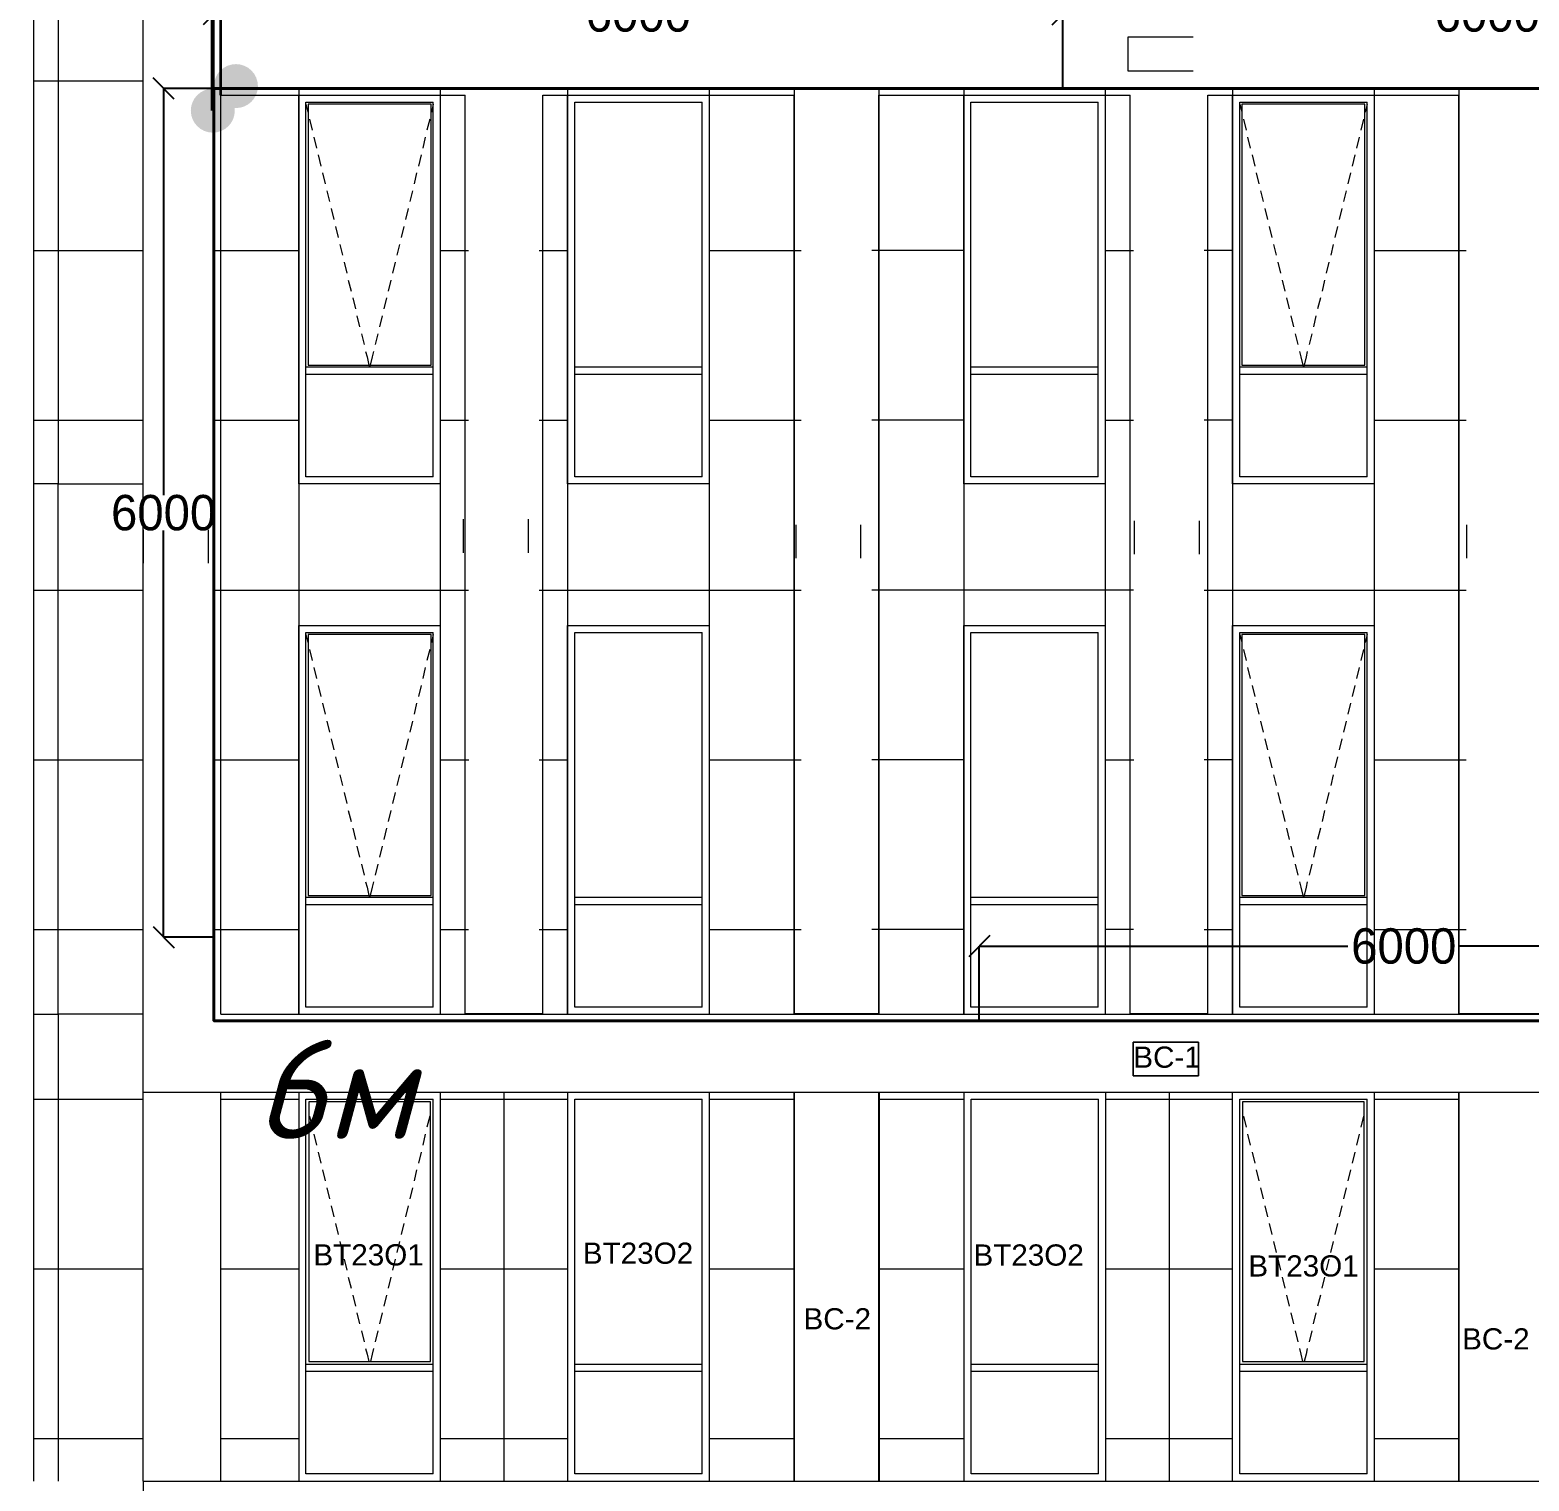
# Model space of a CAD drawing. Header units: millimetres. Extents: x 1499747 to 4230374, y -28481 to 441852.
# Drawn here: x 4107192 to 4117787, y 253625 to 263885 of the extents above; entities that cross this region are included whole.
import ezdxf
from ezdxf.xclip import XClip

# ---------------------------------------------------------------- set-up
doc = ezdxf.new("R2010")
doc.units = ezdxf.units.MM
doc.header["$MEASUREMENT"] = 0
doc.header["$XCLIPFRAME"] = 0
doc.set_wipeout_variables(frame=1)
doc.linetypes.add('Wipeout_Contour', pattern=[1000, 0, -1000])
doc.layers.add('0_ANNOT_Dimensions', color=7, linetype='Continuous')
doc.layers.add('1 Фасад_42_Витражные окна_Ном._пера__20', color=7, linetype='Continuous')
for name, color, linetype, lineweight in [('1 Фасад_42_Витражные окна_Ном._пера__1_Ном._пера__7', 7, 'Continuous', 18), ('1 Фасад_42_Витражные окна_Ном._пера__20_Ном._пера__1', 1, 'Continuous', 18), ('1 Фасад_42_Витражные окна_Ном._пера__92_Ном._пера__233', 233, 'Continuous', 18), ('1 Фасад_42_Выступы_Ном._пера__1_Ном._пера__7', 7, 'Continuous', 18), ('1 Фасад_42_Отделка керамика_Ном._пера__1_Ном._пера__7', 7, 'Continuous', 18), ('1 Фасад_42_Сетка кладки_Ном._пера__62_Ном._пера__253', 252, 'Continuous', 18), ('FTP Cable', 130, 'Continuous', 30), ('Кабель 2x4mm', 200, 'Continuous', 30), ('Кабель 2х6 mm', 150, 'Continuous', 30)]:
    doc.layers.add(name, color=color, linetype=linetype, lineweight=lineweight)
doc.styles.add('СГЕНЕРИР_СТИЛЬ_2', font='arial.ttf')
doc.styles.add('Текст', font='isocpeui.ttf')
doc.dimstyles.get("Standard").update_dxf_attribs({"dimtxt": 0.18, "dimasz": 0.18, "dimexe": 0.18, "dimexo": 0.0625, "dimgap": 0.09, "dimtad": 0, "dimtih": 1, "dimtoh": 1, "dimdec": 4, "dimzin": 0, "dimdsep": 46, "dimtxsty": 'Standard', "dimcen": 0.09, "dimadec": 0, "dimazin": 0, "dimtfac": 1, "dimtdec": 4, "dimtofl": 0, "dimtmove": 0, "dimatfit": 3, "dimfxl": 1, "dimtolj": 1, "dimtzin": 0, "dimarcsym": 0})

# ---------------------------------------------------------------- blocks, each defined once
blk = doc.blocks.new('Чертеж_5_42', base_point=(1557140, 9891))
at = {"layer": '1 Фасад_42_Витражные окна_Ном._пера__1_Ном._пера__7', "color": 252, "linetype": 'Continuous', "true_color": 0x939598}
for p, q in [((1539240, 52641), (1539240, 52991)), ((1541140, 52641), (1541140, 52991)), ((1543940, 52641), (1543940, 52991)), ((1545840, 52641), (1545840, 52991)), ((1539290, 52941), (1539740, 52941)), ((1539290, 52641), (1539290, 52941)), ((1540175, 52926), (1539305, 52926)), ((1539305, 52926), (1539305, 51081)), ((1539740, 52941), (1540190, 52941)), ((1540175, 51081), (1540175, 52926)), ((1540190, 52641), (1540190, 52941)), ((1541190, 52941), (1541640, 52941)), ((1541190, 52641), (1541190, 52941)), ((1541640, 52941), (1542090, 52941)), ((1542090, 52641), (1542090, 52941)), ((1543990, 52941), (1544440, 52941)), ((1543990, 52641), (1543990, 52941)), ((1544440, 52941), (1544890, 52941)), ((1544890, 52641), (1544890, 52941)), ((1545890, 52941), (1546340, 52941)), ((1545890, 52641), (1545890, 52941)), ((1546775, 52926), (1545905, 52926)), ((1545905, 52926), (1545905, 51081)), ((1546340, 52941), (1546790, 52941)), ((1546775, 51081), (1546775, 52926)), ((1546790, 52641), (1546790, 52941)), ((1539240, 51241), (1539240, 52641)), ((1539290, 51241), (1539290, 52641)), ((1540190, 51241), (1540190, 52641)), ((1541140, 51241), (1541140, 52641)), ((1541190, 51241), (1541190, 52641)), ((1542090, 51241), (1542090, 52641)), ((1543940, 51241), (1543940, 52641)), ((1543990, 51241), (1543990, 52641)), ((1544890, 51241), (1544890, 52641)), ((1545840, 51241), (1545840, 52641)), ((1545890, 51241), (1545890, 52641)), ((1546790, 51241), (1546790, 52641)), ((1539240, 51041), (1539240, 51241)), ((1539290, 51066), (1539290, 51241)), ((1540190, 51066), (1540190, 51241)), ((1541140, 51041), (1541140, 51241)), ((1541190, 51066), (1541190, 51241)), ((1542090, 51066), (1542090, 51241)), ((1543940, 51041), (1543940, 51241)), ((1543990, 51066), (1543990, 51241)), ((1544890, 51066), (1544890, 51241)), ((1545840, 51041), (1545840, 51241)), ((1545890, 51066), (1545890, 51241)), ((1546790, 51066), (1546790, 51241)), ((1539305, 51081), (1540175, 51081)), ((1545905, 51081), (1546775, 51081)), ((1539240, 50278), (1539240, 51041)), ((1539740, 51066), (1539290, 51066)), ((1539290, 51041), (1539290, 51066)), ((1539290, 51016), (1539290, 51041)), ((1539740, 51016), (1539290, 51016)), ((1539290, 50291), (1539290, 51016)), ((1540190, 51066), (1539740, 51066)), ((1540190, 51016), (1539740, 51016)), ((1540190, 51041), (1540190, 51066)), ((1540190, 51016), (1540190, 51041)), ((1540190, 50291), (1540190, 51016)), ((1541140, 50241), (1541140, 51041)), ((1541640, 51066), (1541190, 51066)), ((1541190, 51041), (1541190, 51066)), ((1541190, 51016), (1541190, 51041)), ((1541640, 51016), (1541190, 51016)), ((1541190, 50291), (1541190, 51016)), ((1542090, 51066), (1541640, 51066)), ((1542090, 51016), (1541640, 51016)), ((1542090, 51041), (1542090, 51066)), ((1542090, 51016), (1542090, 51041)), ((1542090, 50291), (1542090, 51016)), ((1543940, 50241), (1543940, 51041)), ((1544440, 51066), (1543990, 51066)), ((1543990, 51041), (1543990, 51066)), ((1543990, 51016), (1543990, 51041)), ((1544440, 51016), (1543990, 51016)), ((1543990, 50291), (1543990, 51016)), ((1544890, 51066), (1544440, 51066)), ((1544890, 51016), (1544440, 51016)), ((1544890, 51041), (1544890, 51066)), ((1544890, 51016), (1544890, 51041)), ((1544890, 50291), (1544890, 51016)), ((1545840, 50241), (1545840, 51041)), ((1546340, 51066), (1545890, 51066)), ((1545890, 51041), (1545890, 51066)), ((1545890, 51016), (1545890, 51041)), ((1546340, 51016), (1545890, 51016)), ((1545890, 50291), (1545890, 51016)), ((1546790, 51066), (1546340, 51066)), ((1546790, 51016), (1546340, 51016)), ((1546790, 51041), (1546790, 51066)), ((1546790, 51016), (1546790, 51041)), ((1546790, 50291), (1546790, 51016)), ((1539740, 50291), (1539290, 50291)), ((1540190, 50291), (1539740, 50291)), ((1541640, 50291), (1541190, 50291)), ((1542090, 50291), (1541640, 50291)), ((1544440, 50291), (1543990, 50291)), ((1544890, 50291), (1544440, 50291)), ((1546340, 50291), (1545890, 50291)), ((1546790, 50291), (1546340, 50291)), ((1539240, 48891), (1539240, 49241)), ((1539290, 49191), (1539740, 49191)), ((1539290, 48891), (1539290, 49191)), ((1540175, 49176), (1539305, 49176)), ((1539305, 49176), (1539305, 47331)), ((1539740, 49191), (1540190, 49191)), ((1540175, 47331), (1540175, 49176)), ((1540190, 48891), (1540190, 49191)), ((1541140, 48891), (1541140, 49241)), ((1541190, 49191), (1541640, 49191)), ((1541190, 48891), (1541190, 49191)), ((1541640, 49191), (1542090, 49191)), ((1542090, 48891), (1542090, 49191)), ((1543940, 48891), (1543940, 49241)), ((1543990, 49191), (1544440, 49191)), ((1543990, 48891), (1543990, 49191)), ((1544440, 49191), (1544890, 49191)), ((1544890, 48891), (1544890, 49191)), ((1545840, 48891), (1545840, 49241)), ((1545890, 49191), (1546340, 49191)), ((1545890, 48891), (1545890, 49191)), ((1546775, 49176), (1545905, 49176)), ((1545905, 49176), (1545905, 47331)), ((1546340, 49191), (1546790, 49191)), ((1546775, 47331), (1546775, 49176)), ((1546790, 48891), (1546790, 49191)), ((1539240, 47491), (1539240, 48891)), ((1539290, 47491), (1539290, 48891)), ((1540190, 47491), (1540190, 48891)), ((1541140, 47491), (1541140, 48891)), ((1541190, 47491), (1541190, 48891)), ((1542090, 47491), (1542090, 48891)), ((1543940, 47491), (1543940, 48891)), ((1543990, 47491), (1543990, 48891)), ((1544890, 47491), (1544890, 48891)), ((1545840, 47491), (1545840, 48891)), ((1545890, 47491), (1545890, 48891)), ((1546790, 47491), (1546790, 48891)), ((1539240, 47291), (1539240, 47491)), ((1539290, 47316), (1539290, 47491)), ((1540190, 47316), (1540190, 47491)), ((1541140, 47291), (1541140, 47491)), ((1541190, 47316), (1541190, 47491)), ((1542090, 47316), (1542090, 47491)), ((1543940, 47291), (1543940, 47491)), ((1543990, 47316), (1543990, 47491)), ((1544890, 47316), (1544890, 47491)), ((1545840, 47291), (1545840, 47491)), ((1545890, 47316), (1545890, 47491)), ((1546790, 47316), (1546790, 47491)), ((1539240, 46491), (1539240, 47291)), ((1539740, 47316), (1539290, 47316)), ((1539290, 47291), (1539290, 47316)), ((1539290, 47266), (1539290, 47291)), ((1539740, 47266), (1539290, 47266)), ((1539290, 46541), (1539290, 47266)), ((1539305, 47331), (1540175, 47331)), ((1540190, 47316), (1539740, 47316)), ((1540190, 47266), (1539740, 47266)), ((1540190, 47291), (1540190, 47316)), ((1540190, 47266), (1540190, 47291)), ((1540190, 46541), (1540190, 47266)), ((1541140, 46491), (1541140, 47291)), ((1541640, 47316), (1541190, 47316)), ((1541190, 47291), (1541190, 47316)), ((1541190, 47266), (1541190, 47291)), ((1541640, 47266), (1541190, 47266)), ((1541190, 46541), (1541190, 47266)), ((1542090, 47316), (1541640, 47316)), ((1542090, 47266), (1541640, 47266)), ((1542090, 47291), (1542090, 47316)), ((1542090, 47266), (1542090, 47291)), ((1542090, 46541), (1542090, 47266)), ((1543940, 46491), (1543940, 47291)), ((1544440, 47316), (1543990, 47316)), ((1543990, 47291), (1543990, 47316)), ((1543990, 47266), (1543990, 47291)), ((1544440, 47266), (1543990, 47266)), ((1543990, 46541), (1543990, 47266)), ((1544890, 47316), (1544440, 47316)), ((1544890, 47266), (1544440, 47266)), ((1544890, 47291), (1544890, 47316)), ((1544890, 47266), (1544890, 47291)), ((1544890, 46541), (1544890, 47266)), ((1545840, 46491), (1545840, 47291)), ((1546340, 47316), (1545890, 47316)), ((1545890, 47291), (1545890, 47316)), ((1545890, 47266), (1545890, 47291)), ((1546340, 47266), (1545890, 47266)), ((1545890, 46541), (1545890, 47266)), ((1545905, 47331), (1546775, 47331)), ((1546790, 47316), (1546340, 47316)), ((1546790, 47266), (1546340, 47266)), ((1546790, 47291), (1546790, 47316)), ((1546790, 47266), (1546790, 47291)), ((1546790, 46541), (1546790, 47266)), ((1539740, 46541), (1539290, 46541)), ((1540190, 46541), (1539740, 46541)), ((1541640, 46541), (1541190, 46541)), ((1542090, 46541), (1541640, 46541)), ((1544440, 46541), (1543990, 46541)), ((1544890, 46541), (1544440, 46541)), ((1546340, 46541), (1545890, 46541)), ((1546790, 46541), (1546340, 46541)), ((1539290, 45591), (1539290, 45891)), ((1539290, 45891), (1539740, 45891)), ((1539740, 45891), (1540190, 45891)), ((1540190, 45591), (1540190, 45891)), ((1541190, 45891), (1541640, 45891)), ((1541190, 45591), (1541190, 45891)), ((1541640, 45891), (1542090, 45891)), ((1542090, 45591), (1542090, 45891)), ((1543991, 45891), (1544441, 45891)), ((1543991, 45591), (1543991, 45891)), ((1544441, 45891), (1544891, 45891)), ((1544891, 45591), (1544891, 45891)), ((1545890, 45591), (1545890, 45891)), ((1545890, 45891), (1546340, 45891)), ((1546340, 45891), (1546790, 45891)), ((1546790, 45591), (1546790, 45891)), ((1539310, 45871), (1539310, 44036)), ((1540170, 45871), (1539310, 45871)), ((1540170, 44036), (1540170, 45871)), ((1545910, 45871), (1545910, 44036)), ((1546770, 45871), (1545910, 45871)), ((1546770, 44036), (1546770, 45871)), ((1539290, 44191), (1539290, 45591)), ((1540190, 44191), (1540190, 45591)), ((1541190, 44191), (1541190, 45591)), ((1542090, 44191), (1542090, 45591)), ((1543991, 44191), (1543991, 45591)), ((1544891, 44191), (1544891, 45591)), ((1545890, 44191), (1545890, 45591)), ((1546790, 44191), (1546790, 45591)), ((1539290, 44016), (1539290, 44191)), ((1540190, 44016), (1540190, 44191)), ((1541190, 44016), (1541190, 44191)), ((1542090, 44016), (1542090, 44191)), ((1543991, 44016), (1543991, 44191)), ((1544891, 44016), (1544891, 44191)), ((1545890, 44016), (1545890, 44191)), ((1546790, 44016), (1546790, 44191)), ((1539290, 43991), (1539290, 44016)), ((1539740, 44016), (1539290, 44016)), ((1539290, 43966), (1539290, 43991)), ((1539310, 44036), (1540170, 44036)), ((1540190, 44016), (1539740, 44016)), ((1540190, 43991), (1540190, 44016)), ((1540190, 43966), (1540190, 43991)), ((1541640, 44016), (1541190, 44016)), ((1541190, 43991), (1541190, 44016)), ((1541190, 43966), (1541190, 43991)), ((1542090, 44016), (1541640, 44016)), ((1542090, 43991), (1542090, 44016)), ((1542090, 43966), (1542090, 43991)), ((1544441, 44016), (1543991, 44016)), ((1543991, 43991), (1543991, 44016)), ((1543991, 43966), (1543991, 43991)), ((1544891, 44016), (1544441, 44016)), ((1544891, 43991), (1544891, 44016)), ((1544891, 43966), (1544891, 43991)), ((1545890, 43991), (1545890, 44016)), ((1546340, 44016), (1545890, 44016)), ((1545890, 43966), (1545890, 43991)), ((1545910, 44036), (1546770, 44036)), ((1546790, 44016), (1546340, 44016)), ((1546790, 43991), (1546790, 44016)), ((1546790, 43966), (1546790, 43991)), ((1539290, 43241), (1539290, 43966)), ((1539740, 43966), (1539290, 43966)), ((1540190, 43966), (1539740, 43966)), ((1540190, 43241), (1540190, 43966)), ((1541640, 43966), (1541190, 43966)), ((1541190, 43241), (1541190, 43966)), ((1542090, 43966), (1541640, 43966)), ((1542090, 43241), (1542090, 43966)), ((1544441, 43966), (1543991, 43966)), ((1543991, 43241), (1543991, 43966)), ((1544891, 43966), (1544441, 43966)), ((1544891, 43241), (1544891, 43966)), ((1545890, 43241), (1545890, 43966)), ((1546340, 43966), (1545890, 43966)), ((1546790, 43966), (1546340, 43966)), ((1546790, 43241), (1546790, 43966)), ((1539740, 43241), (1539290, 43241)), ((1540190, 43241), (1539740, 43241)), ((1541640, 43241), (1541190, 43241)), ((1542090, 43241), (1541640, 43241)), ((1544441, 43241), (1543991, 43241)), ((1544891, 43241), (1544441, 43241)), ((1546340, 43241), (1545890, 43241)), ((1546790, 43241), (1546340, 43241))]:
    blk.add_line(p, q, dxfattribs=at)
at = {"layer": '1 Фасад_42_Витражные окна_Ном._пера__20_Ном._пера__1', "color": 252, "linetype": 'Continuous', "true_color": 0x939598}
for p, q in [((1545099, 53399), (1545099, 53163)), ((1545561, 53399), (1545099, 53399)), ((1545099, 53163), (1545561, 53163)), ((1538139, 49917), (1538139, 49681)), ((1538601, 49681), (1538601, 49917)), ((1540402, 49991), (1540402, 49755)), ((1540864, 49755), (1540864, 49991)), ((1542752, 49952), (1542752, 49716)), ((1543213, 49716), (1543213, 49952)), ((1545143, 49981), (1545143, 49745)), ((1545605, 49745), (1545605, 49981)), ((1547492, 49952), (1547492, 49716))]:
    blk.add_line(p, q, dxfattribs=at)
at = {"layer": '1 Фасад_42_Витражные окна_Ном._пера__92_Ном._пера__233', "color": 252, "linetype": 'Continuous', "true_color": 0x939598}
for p, q in [((1539290, 52926), (1539304, 52869)), ((1540190, 52926), (1540177, 52869)), ((1545890, 52926), (1545904, 52869)), ((1546790, 52926), (1546777, 52869)), ((1539316, 52820), (1539335, 52742)), ((1540165, 52820), (1540146, 52742)), ((1545916, 52820), (1545935, 52742)), ((1546765, 52820), (1546746, 52742)), ((1539346, 52694), (1539365, 52616)), ((1540134, 52694), (1540116, 52616)), ((1545946, 52694), (1545965, 52616)), ((1546734, 52694), (1546716, 52616)), ((1539377, 52567), (1539396, 52489)), ((1540104, 52567), (1540085, 52489)), ((1545977, 52567), (1545996, 52489)), ((1546704, 52567), (1546685, 52489)), ((1539407, 52441), (1539426, 52363)), ((1540073, 52441), (1540055, 52363)), ((1546007, 52441), (1546026, 52363)), ((1546673, 52441), (1546655, 52363)), ((1539438, 52314), (1539457, 52237)), ((1540043, 52314), (1540024, 52237)), ((1546038, 52314), (1546057, 52237)), ((1546643, 52314), (1546624, 52237)), ((1539468, 52188), (1539487, 52110)), ((1540012, 52188), (1539994, 52110)), ((1546068, 52188), (1546087, 52110)), ((1546612, 52188), (1546594, 52110)), ((1539499, 52062), (1539518, 51984)), ((1539982, 52062), (1539963, 51984)), ((1546099, 52062), (1546118, 51984)), ((1546582, 52062), (1546563, 51984)), ((1539529, 51935), (1539548, 51858)), ((1539951, 51935), (1539933, 51858)), ((1546129, 51935), (1546148, 51858)), ((1546551, 51935), (1546533, 51858)), ((1539560, 51809), (1539579, 51731)), ((1539921, 51809), (1539902, 51731)), ((1546160, 51809), (1546179, 51731)), ((1546521, 51809), (1546502, 51731)), ((1539590, 51683), (1539609, 51605)), ((1539890, 51683), (1539872, 51605)), ((1546190, 51683), (1546209, 51605)), ((1546490, 51683), (1546472, 51605)), ((1539621, 51556), (1539640, 51478)), ((1539860, 51556), (1539841, 51478)), ((1546221, 51556), (1546240, 51478)), ((1546460, 51556), (1546441, 51478)), ((1539651, 51430), (1539670, 51352)), ((1539829, 51430), (1539811, 51352)), ((1546251, 51430), (1546270, 51352)), ((1546429, 51430), (1546411, 51352)), ((1539682, 51303), (1539701, 51226)), ((1539799, 51303), (1539780, 51226)), ((1546282, 51303), (1546301, 51226)), ((1546399, 51303), (1546380, 51226)), ((1539712, 51177), (1539722, 51139)), ((1539768, 51177), (1539759, 51139)), ((1546313, 51177), (1546322, 51139)), ((1546368, 51177), (1546359, 51139)), ((1539722, 51139), (1539736, 51081)), ((1539736, 51081), (1539739, 51066)), ((1539745, 51081), (1539742, 51066)), ((1539759, 51139), (1539745, 51081)), ((1546322, 51139), (1546336, 51081)), ((1546336, 51081), (1546339, 51066)), ((1546345, 51081), (1546342, 51066)), ((1546359, 51139), (1546345, 51081)), ((1539290, 49176), (1539304, 49119)), ((1540190, 49176), (1540177, 49119)), ((1545890, 49176), (1545904, 49119)), ((1546790, 49176), (1546777, 49119)), ((1539316, 49070), (1539335, 48992)), ((1540165, 49070), (1540146, 48992)), ((1545916, 49070), (1545935, 48992)), ((1546765, 49070), (1546746, 48992)), ((1539346, 48944), (1539365, 48866)), ((1540134, 48944), (1540116, 48866)), ((1545946, 48944), (1545965, 48866)), ((1546734, 48944), (1546716, 48866)), ((1539377, 48817), (1539396, 48739)), ((1540104, 48817), (1540085, 48739)), ((1545977, 48817), (1545996, 48739)), ((1546704, 48817), (1546685, 48739)), ((1539407, 48691), (1539426, 48613)), ((1540073, 48691), (1540055, 48613)), ((1546007, 48691), (1546026, 48613)), ((1546673, 48691), (1546655, 48613)), ((1539438, 48564), (1539457, 48487)), ((1540043, 48564), (1540024, 48487)), ((1546038, 48564), (1546057, 48487)), ((1546643, 48564), (1546624, 48487)), ((1539468, 48438), (1539487, 48360)), ((1540012, 48438), (1539994, 48360)), ((1546068, 48438), (1546087, 48360)), ((1546612, 48438), (1546594, 48360)), ((1539499, 48312), (1539518, 48234)), ((1539982, 48312), (1539963, 48234)), ((1546099, 48312), (1546118, 48234)), ((1546582, 48312), (1546563, 48234)), ((1539529, 48185), (1539548, 48108)), ((1539951, 48185), (1539933, 48108)), ((1546129, 48185), (1546148, 48108)), ((1546551, 48185), (1546533, 48108)), ((1539560, 48059), (1539579, 47981)), ((1539921, 48059), (1539902, 47981)), ((1546160, 48059), (1546179, 47981)), ((1546521, 48059), (1546502, 47981)), ((1539590, 47933), (1539609, 47855)), ((1539890, 47933), (1539872, 47855)), ((1546190, 47933), (1546209, 47855)), ((1546490, 47933), (1546472, 47855)), ((1539621, 47806), (1539640, 47728)), ((1539860, 47806), (1539841, 47728)), ((1546221, 47806), (1546240, 47728)), ((1546460, 47806), (1546441, 47728)), ((1539651, 47680), (1539670, 47602)), ((1539829, 47680), (1539811, 47602)), ((1546251, 47680), (1546270, 47602)), ((1546429, 47680), (1546411, 47602)), ((1539682, 47553), (1539701, 47476)), ((1539799, 47553), (1539780, 47476)), ((1546282, 47553), (1546301, 47476)), ((1546399, 47553), (1546380, 47476)), ((1539712, 47427), (1539722, 47389)), ((1539722, 47389), (1539736, 47331)), ((1539759, 47389), (1539745, 47331)), ((1539768, 47427), (1539759, 47389)), ((1546313, 47427), (1546322, 47389)), ((1546322, 47389), (1546336, 47331)), ((1546359, 47389), (1546345, 47331)), ((1546368, 47427), (1546359, 47389)), ((1539736, 47331), (1539739, 47316)), ((1539745, 47331), (1539742, 47316)), ((1546336, 47331), (1546339, 47316)), ((1546345, 47331), (1546342, 47316)), ((1539316, 45770), (1539335, 45692)), ((1540165, 45770), (1540146, 45692)), ((1545916, 45770), (1545935, 45692)), ((1546765, 45770), (1546746, 45692)), ((1539346, 45644), (1539365, 45566)), ((1540134, 45644), (1540116, 45566)), ((1545946, 45644), (1545965, 45566)), ((1546734, 45644), (1546715, 45566)), ((1539377, 45517), (1539396, 45439)), ((1540104, 45517), (1540085, 45439)), ((1545977, 45517), (1545996, 45439)), ((1546704, 45517), (1546685, 45439)), ((1539407, 45391), (1539426, 45313)), ((1540073, 45391), (1540055, 45313)), ((1546007, 45391), (1546026, 45313)), ((1546673, 45391), (1546654, 45313)), ((1539438, 45264), (1539457, 45187)), ((1540043, 45264), (1540024, 45187)), ((1546038, 45264), (1546057, 45187)), ((1546643, 45264), (1546624, 45187)), ((1539468, 45138), (1539487, 45060)), ((1540012, 45138), (1539994, 45060)), ((1546068, 45138), (1546087, 45060)), ((1546612, 45138), (1546593, 45060)), ((1539499, 45012), (1539518, 44934)), ((1539982, 45012), (1539963, 44934)), ((1546099, 45012), (1546118, 44934)), ((1546582, 45012), (1546563, 44934)), ((1539529, 44885), (1539548, 44808)), ((1539951, 44885), (1539933, 44808)), ((1546129, 44885), (1546148, 44808)), ((1546551, 44885), (1546532, 44808)), ((1539560, 44759), (1539579, 44681)), ((1539921, 44759), (1539902, 44681)), ((1546160, 44759), (1546179, 44681)), ((1546521, 44759), (1546502, 44681)), ((1539590, 44633), (1539609, 44555)), ((1539890, 44633), (1539872, 44555)), ((1546190, 44633), (1546209, 44555)), ((1546490, 44633), (1546471, 44555)), ((1539621, 44506), (1539640, 44428)), ((1539860, 44506), (1539841, 44428)), ((1546221, 44506), (1546240, 44428)), ((1546460, 44506), (1546441, 44428)), ((1539651, 44380), (1539670, 44302)), ((1539829, 44380), (1539811, 44302)), ((1546251, 44380), (1546270, 44302)), ((1546429, 44380), (1546410, 44302)), ((1539682, 44253), (1539701, 44176)), ((1539799, 44253), (1539780, 44176)), ((1546282, 44253), (1546301, 44176)), ((1546399, 44253), (1546380, 44176)), ((1539712, 44127), (1539722, 44089)), ((1539722, 44089), (1539734, 44036)), ((1539759, 44089), (1539746, 44036)), ((1539768, 44127), (1539759, 44089)), ((1546312, 44127), (1546322, 44089)), ((1546322, 44089), (1546334, 44036)), ((1546359, 44089), (1546346, 44036)), ((1546368, 44127), (1546359, 44089))]:
    blk.add_line(p, q, dxfattribs=at)
at = {"layer": '1 Фасад_42_Выступы_Ном._пера__1_Ном._пера__7', "color": 252, "linetype": 'Continuous', "true_color": 0x939598}
for p, q in [((1538140, 45941), (1538140, 53541)), ((1538690, 46491), (1538690, 52991)), ((1538690, 52991), (1540415, 52991)), ((1540415, 46496), (1540415, 52991)), ((1540965, 52991), (1542740, 52991)), ((1540965, 46496), (1540965, 52991)), ((1542740, 46496), (1542740, 52991)), ((1543340, 52991), (1545115, 52991)), ((1543340, 46496), (1543340, 52991)), ((1545115, 46496), (1545115, 52991)), ((1545665, 52991), (1547440, 52991)), ((1545665, 46496), (1545665, 52991)), ((1547440, 46496), (1547440, 52991)), ((1538690, 46491), (1552090, 46491)), ((1540415, 46496), (1540965, 46496)), ((1542740, 46496), (1543340, 46496)), ((1545115, 46496), (1545665, 46496)), ((1547440, 46496), (1548040, 46496)), ((1538140, 45941), (1538690, 45941)), ((1538140, 43191), (1538140, 45941)), ((1538690, 45941), (1552090, 45941)), ((1538690, 43191), (1538690, 45941)), ((1542740, 43191), (1542740, 45941)), ((1543340, 43191), (1543340, 45941)), ((1547440, 43191), (1547440, 45941)), ((1538140, 43191), (1552090, 43191)), ((1538140, 43191), (1538140, 42641))]:
    blk.add_line(p, q, dxfattribs=at)
at = {"layer": '1 Фасад_42_Отделка керамика_Ном._пера__1_Ном._пера__7', "color": 252, "linetype": 'Continuous', "true_color": 0x939598}
for p, q in [((1537365, 53541), (1537365, 50241)), ((1537540, 53541), (1537540, 50241)), ((1539240, 50241), (1539240, 52991)), ((1540240, 52991), (1540240, 50241)), ((1541140, 50241), (1541140, 52991)), ((1542140, 52991), (1542140, 50241)), ((1543940, 50241), (1543940, 52991)), ((1544940, 52991), (1544940, 50241)), ((1545840, 50241), (1545840, 52991)), ((1546840, 52991), (1546840, 50241)), ((1537540, 50241), (1537365, 50241)), ((1537365, 50241), (1537365, 46491)), ((1537540, 50241), (1538140, 50241)), ((1537540, 46491), (1537540, 50241)), ((1540240, 50241), (1539240, 50241)), ((1542140, 50241), (1541140, 50241)), ((1544940, 50241), (1543940, 50241)), ((1546840, 50241), (1545840, 50241)), ((1539240, 49241), (1540240, 49241)), ((1539240, 46491), (1539240, 49241)), ((1540240, 49241), (1540240, 46491)), ((1541140, 49241), (1542140, 49241)), ((1541140, 46491), (1541140, 49241)), ((1542140, 49241), (1542140, 46491)), ((1543940, 49241), (1544940, 49241)), ((1543940, 46491), (1543940, 49241)), ((1544940, 49241), (1544940, 46491)), ((1545840, 49241), (1546840, 49241)), ((1545840, 46491), (1545840, 49241)), ((1546840, 49241), (1546840, 46491)), ((1537365, 46491), (1537365, 43191)), ((1537365, 46491), (1537540, 46491)), ((1538140, 46491), (1537540, 46491)), ((1537540, 46491), (1537540, 43191)), ((1544941, 45941), (1544941, 43191)), ((1545840, 43191), (1545840, 45941)), ((1546840, 45941), (1546840, 43191))]:
    blk.add_line(p, q, dxfattribs=at)
at = {"layer": '1 Фасад_42_Сетка кладки_Ном._пера__62_Ном._пера__253', "color": 252, "linetype": 'Continuous', "true_color": 0x939598}
for p, q in [((1537365, 53091), (1538140, 53091)), ((1537365, 51891), (1538140, 51891)), ((1537365, 50691), (1538140, 50691)), ((1537365, 49491), (1538140, 49491)), ((1537365, 48291), (1538140, 48291)), ((1537365, 47091), (1538140, 47091)), ((1537365, 45891), (1538140, 45891)), ((1538690, 45891), (1539240, 45891)), ((1539240, 45941), (1539240, 43191)), ((1540240, 45941), (1540240, 43191)), ((1540241, 45891), (1541140, 45891)), ((1540690, 45941), (1540690, 43191)), ((1541140, 45941), (1541140, 43191)), ((1541140, 45891), (1541141, 45891)), ((1542140, 45941), (1542140, 43191)), ((1542141, 45891), (1542740, 45891)), ((1542740, 45941), (1542740, 43191)), ((1543340, 45891), (1543940, 45891)), ((1543341, 45941), (1543341, 43191)), ((1543941, 45941), (1543941, 43191)), ((1544940, 45891), (1544941, 45891)), ((1544941, 45891), (1545840, 45891)), ((1545391, 45941), (1545391, 43191)), ((1546840, 45941), (1546840, 43191)), ((1546840, 45891), (1547440, 45891)), ((1547440, 45941), (1547440, 43191)), ((1537365, 44691), (1538140, 44691)), ((1538690, 44691), (1539240, 44691)), ((1540241, 44691), (1541140, 44691)), ((1541140, 44691), (1541141, 44691)), ((1542141, 44691), (1542740, 44691)), ((1543340, 44691), (1543940, 44691)), ((1544940, 44691), (1544941, 44691)), ((1544941, 44691), (1545840, 44691)), ((1546840, 44691), (1547440, 44691)), ((1537365, 43491), (1538140, 43491)), ((1538690, 43491), (1539240, 43491)), ((1540241, 43491), (1541140, 43491)), ((1541140, 43491), (1541141, 43491)), ((1542141, 43491), (1542740, 43491)), ((1543340, 43491), (1543940, 43491)), ((1544940, 43491), (1544941, 43491)), ((1544941, 43491), (1545840, 43491)), ((1546840, 43491), (1547440, 43491))]:
    blk.add_line(p, q, dxfattribs=at)
at = {"layer": '1 Фасад_42_Сетка кладки_Ном._пера__62_Ном._пера__253', "color": 252, "linetype": 'Continuous', "true_color": 0x939598, "flags": 128}
for points in [[(1538640, 53037), (1538640, 46491)], [(1539240, 53037), (1539240, 46491)], [(1540240, 53037), (1540240, 46491)], [(1541140, 53037), (1541140, 46491)], [(1542140, 53037), (1542140, 46491)], [(1542740, 53037), (1542740, 46491)], [(1543340, 53037), (1543340, 46491)], [(1543940, 53037), (1543940, 46491)], [(1544940, 53037), (1544940, 46491)], [(1545840, 53037), (1545840, 46491)], [(1546840, 53037), (1546840, 46491)], [(1547440, 53037), (1547440, 46491)], [(1538640, 51891), (1539240, 51891)], [(1540240, 51891), (1540440, 51891)], [(1540940, 51891), (1541140, 51891)], [(1542140, 51891), (1542790, 51891)], [(1543940, 51891), (1543290, 51891)], [(1544940, 51891), (1545140, 51891)], [(1545840, 51891), (1545640, 51891)], [(1546840, 51891), (1547490, 51891)], [(1538640, 50691), (1539240, 50691)], [(1540240, 50691), (1540440, 50691)], [(1540940, 50691), (1541140, 50691)], [(1542140, 50691), (1542790, 50691)], [(1543940, 50691), (1543290, 50691)], [(1544940, 50691), (1545140, 50691)], [(1545840, 50691), (1545640, 50691)], [(1546840, 50691), (1547490, 50691)], [(1538640, 49491), (1540440, 49491)], [(1540940, 49491), (1542790, 49491)], [(1545140, 49491), (1543290, 49491)], [(1545640, 49491), (1547490, 49491)], [(1538640, 48291), (1539240, 48291)], [(1540240, 48291), (1540441, 48291)], [(1540940, 48291), (1541141, 48291)], [(1542141, 48291), (1542790, 48291)], [(1543940, 48291), (1543290, 48291)], [(1544940, 48291), (1545141, 48291)], [(1545840, 48291), (1545640, 48291)], [(1546841, 48291), (1547490, 48291)], [(1538640, 47091), (1539241, 47091)], [(1540240, 47091), (1540440, 47091)], [(1540940, 47091), (1541141, 47091)], [(1542140, 47091), (1542790, 47091)], [(1543941, 47091), (1543290, 47091)], [(1545140, 47091), (1544940, 47091)], [(1545640, 47091), (1545841, 47091)], [(1546840, 47091), (1547490, 47091)]]:
    blk.add_lwpolyline(points, dxfattribs=at)
at = {"layer": '1 Фасад_42_Витражные окна_Ном._пера__20_Ном._пера__1', "color": 252, "linetype": 'Continuous', "true_color": 0x939598, "char_height": 150, "attachment_point": 4, "style": 'СГЕНЕРИР_СТИЛЬ_2'}
for s, insert in [('\\A1;{\\pql;\\fArial|b0|i0|c204|p0;\\W1.000000;ВТ23О1}', (1539343, 44789)), ('\\A1;{\\pql;\\fArial|b0|i0|c204|p0;\\W1.000000;ВТ23О2}', (1541247, 44801)), ('\\A1;{\\pql;\\fArial|b0|i0|c204|p0;\\W1.000000;ВТ23О2}', (1544008, 44788)), ('\\A1;{\\pql;\\fArial|b0|i0|c204|p0;\\W1.000000;ВТ23О1}', (1545951, 44711)), ('\\A1;{\\pql;\\fArial|b0|i0|c204|p0;\\W1.000000;ВС-2}', (1542807, 44337)), ('\\A1;{\\pql;\\fArial|b0|i0|c204|p0;\\W1.000000;ВС-2}', (1547462, 44195))]:
    blk.add_mtext(s, dxfattribs=dict(at, insert=insert))
at = {"color": 252, "linetype": 'Wipeout_Contour', "ltscale": 6184234.883813146, "true_color": 0x939598}
blk.add_wipeout([(1545138, 46293), (1545138, 46057), (1545600, 46057), (1545600, 46293)], dxfattribs=at).dxf.layer = '1 Фасад_42_Витражные окна_Ном._пера__20'
at = {"layer": '1 Фасад_42_Витражные окна_Ном._пера__1_Ном._пера__7', "color": 252, "linetype": 'Continuous', "true_color": 0x939598, "flags": 128}
blk.add_lwpolyline([(1545138, 46293), (1545600, 46293), (1545600, 46057), (1545138, 46057)], close=True, dxfattribs=at)
at = {"layer": '1 Фасад_42_Витражные окна_Ном._пера__20_Ном._пера__1', "color": 252, "linetype": 'Continuous', "true_color": 0x939598}
for p, q in [((1545138, 46293), (1545138, 46057)), ((1545600, 46293), (1545138, 46293)), ((1545600, 46057), (1545600, 46293)), ((1545138, 46057), (1545600, 46057))]:
    blk.add_line(p, q, dxfattribs=at)
at = {"layer": '1 Фасад_42_Витражные окна_Ном._пера__20_Ном._пера__1', "color": 252, "linetype": 'Continuous', "true_color": 0x939598, "insert": (1545138, 46187), "char_height": 150, "attachment_point": 4, "style": 'СГЕНЕРИР_СТИЛЬ_2'}
blk.add_mtext('\\A1;{\\pql;\\fArial|b0|i0|c204|p0;\\W1.000000;ВС-1}', dxfattribs=at)
blk = doc.blocks.new('_Oblique')
at = {"color": 0, "linetype": 'ByBlock', "lineweight": -2}
blk.add_line((-0.5, -0.5), (0.5, 0.5), dxfattribs=at)
blk = doc.blocks.new('*D819')
at = {"layer": '0_ANNOT_Dimensions', "color": 0, "lineweight": -2, "transparency": 16777216}
for p, q in [((4108492, 263471), (4108492, 263998)), ((4108492, 263997), (4111096, 263997)), ((4114492, 263997), (4111888, 263997)), ((4114492, 263471), (4114492, 263998))]:
    blk.add_line(p, q, dxfattribs=at)
at = {"layer": 'Defpoints', "color": 0, "lineweight": 30, "transparency": 16777216}
for p in [(4114492, 263997), (4108492, 263471), (4114492, 263471)]:
    blk.add_point(p, dxfattribs=at)
at = {"layer": '0_ANNOT_Dimensions', "color": 0, "lineweight": -2, "transparency": 16777216, "xscale": 150, "yscale": 150, "zscale": 150, "rotation": 180}
blk.add_blockref('_Oblique', (4108492, 263997), dxfattribs=at)
at = {"layer": '0_ANNOT_Dimensions', "color": 0, "lineweight": -2, "transparency": 16777216, "xscale": 150, "yscale": 150, "zscale": 150}
blk.add_blockref('_Oblique', (4114492, 263997), dxfattribs=at)
at = {"layer": '0_ANNOT_Dimensions', "color": 0, "lineweight": 25, "transparency": 16777216, "insert": (4111492, 263997), "char_height": 250, "attachment_point": 5}
blk.add_mtext('\\A1;6000', dxfattribs=at)
blk = doc.blocks.new('*D820')
at = {"layer": '0_ANNOT_Dimensions', "color": 0, "lineweight": -2, "transparency": 16777216}
for p, q in [((4114492, 263471), (4114492, 263998)), ((4114492, 263997), (4117096, 263997)), ((4120492, 263997), (4117888, 263997)), ((4120492, 263471), (4120492, 263998))]:
    blk.add_line(p, q, dxfattribs=at)
at = {"layer": 'Defpoints', "color": 0, "lineweight": 30, "transparency": 16777216}
for p in [(4120492, 263997), (4114492, 263471), (4120492, 263471)]:
    blk.add_point(p, dxfattribs=at)
at = {"layer": '0_ANNOT_Dimensions', "color": 0, "lineweight": -2, "transparency": 16777216, "xscale": 150, "yscale": 150, "zscale": 150, "rotation": 180}
blk.add_blockref('_Oblique', (4114492, 263997), dxfattribs=at)
at = {"layer": '0_ANNOT_Dimensions', "color": 0, "lineweight": -2, "transparency": 16777216, "xscale": 150, "yscale": 150, "zscale": 150}
blk.add_blockref('_Oblique', (4120492, 263997), dxfattribs=at)
at = {"layer": '0_ANNOT_Dimensions', "color": 0, "lineweight": 25, "transparency": 16777216, "insert": (4117492, 263997), "char_height": 250, "attachment_point": 5}
blk.add_mtext('\\A1;6000', dxfattribs=at)
blk = doc.blocks.new('*D821')
at = {"layer": '0_ANNOT_Dimensions', "color": 0, "lineweight": -2, "transparency": 16777216}
for p, q in [((4108492, 263471), (4108136, 263471)), ((4108137, 263471), (4108137, 260596)), ((4108137, 257471), (4108137, 260346)), ((4108492, 257471), (4108136, 257471))]:
    blk.add_line(p, q, dxfattribs=at)
at = {"layer": 'Defpoints', "color": 0, "lineweight": 30, "transparency": 16777216}
for p in [(4108492, 263471), (4108137, 257471), (4108492, 257471)]:
    blk.add_point(p, dxfattribs=at)
at = {"layer": '0_ANNOT_Dimensions', "color": 0, "lineweight": -2, "transparency": 16777216, "xscale": 150, "yscale": 150, "zscale": 150}
for p, rotation in [((4108137, 263471), 90), ((4108137, 257471), 270)]:
    blk.add_blockref('_Oblique', p, dxfattribs=dict(at, rotation=rotation))
at = {"layer": '0_ANNOT_Dimensions', "color": 0, "lineweight": 25, "transparency": 16777216, "insert": (4108137, 260471), "char_height": 250, "attachment_point": 5}
blk.add_mtext('\\A1;6000', dxfattribs=at)
blk = doc.blocks.new('*D822')
at = {"layer": '0_ANNOT_Dimensions', "color": 0, "lineweight": -2, "transparency": 16777216}
for p, q in [((4113902, 256880), (4113902, 257407)), ((4113902, 257407), (4116506, 257407)), ((4119902, 257407), (4117297, 257407)), ((4119902, 256880), (4119902, 257407))]:
    blk.add_line(p, q, dxfattribs=at)
at = {"layer": 'Defpoints', "color": 0, "lineweight": 30, "transparency": 16777216}
for p in [(4119902, 257407), (4113902, 256880), (4119902, 256880)]:
    blk.add_point(p, dxfattribs=at)
at = {"layer": '0_ANNOT_Dimensions', "color": 0, "lineweight": -2, "transparency": 16777216, "xscale": 150, "yscale": 150, "zscale": 150, "rotation": 180}
blk.add_blockref('_Oblique', (4113902, 257407), dxfattribs=at)
at = {"layer": '0_ANNOT_Dimensions', "color": 0, "lineweight": -2, "transparency": 16777216, "xscale": 150, "yscale": 150, "zscale": 150}
blk.add_blockref('_Oblique', (4119902, 257407), dxfattribs=at)
at = {"layer": '0_ANNOT_Dimensions', "color": 0, "lineweight": 25, "transparency": 16777216, "insert": (4116902, 257407), "char_height": 250, "attachment_point": 5}
blk.add_mtext('\\A1;6000', dxfattribs=at)

msp = doc.modelspace()

# ---------------------------------------------------------------- block references
at = {"layer": 'Кабель 2х6 mm', "lineweight": 35}
ref = msp.add_blockref('Чертеж_5_42', (4126992.37118, 220325.48676), dxfattribs=at)
XClip(ref).set_block_clipping_path([(1496000, -1299.0576434789), (1580000, 60181.6414690267)])

# ---------------------------------------------------------------- next in the draw order: hatches: boundary and pattern name
at = {"layer": 'Кабель 2x4mm', "lineweight": 30, "true_color": 0xcd2027}
h = msp.add_hatch(color=242, dxfattribs=at)
h.dxf.hatch_style = 1
edge = h.paths.add_edge_path()
edge.add_arc((4108647.88587, 263488.55036), 155.49768, 0, 360)
h = msp.add_hatch(color=242, dxfattribs=at)
h.dxf.hatch_style = 1
edge = h.paths.add_edge_path()
edge.add_arc((4108484.61324, 263314.95683), 155.49768, 0, 360)

# ---------------------------------------------------------------- next in the draw order: linework, layer by layer
at = {"layer": 'FTP Cable', "lineweight": 35}
for points in [[(4108542.37118, 263425.48675), (4108542.37118, 266591.3988), (4103503.01152, 265326.96613), (4094542.00197, 265326.96613), (4094542.00197, 265775.40845)], [(4094381.00573, 265775.40845), (4094381.00573, 265275.47612), (4103503.01152, 265275.47612), (4108476.63971, 266509.52574), (4108476.63971, 263316.94669)]]:
    msp.add_lwpolyline(points, dxfattribs=at)
at = {"layer": 'Кабель 2х6 mm', "color": 252, "lineweight": 20, "true_color": 0x939598}
msp.add_lwpolyline([(4108492.38819, 263470.89313), (4121992.27904, 263470.89313)], dxfattribs=at)
at = {"layer": 'Кабель 2х6 mm', "color": 244, "lineweight": 40, "true_color": 0x991b1e}
msp.add_lwpolyline([(4108492.38819, 263470.89313), (4114492.38819, 263470.89313)], dxfattribs=at)
at = {"layer": 'Кабель 2х6 mm', "color": 31, "lineweight": 40, "true_color": 0xfecc66}
for points in [[(4108492.38819, 263470.89313), (4108492.38819, 257470.89313)], [(4113901.57545, 256880.08039), (4119901.57545, 256880.08039)]]:
    msp.add_lwpolyline(points, dxfattribs=at)
at = {"layer": 'Кабель 2х6 mm', "color": 11, "lineweight": 40, "true_color": 0xf27172}
msp.add_lwpolyline([(4114492.38819, 263470.89313), (4120492.38819, 263470.89313)], dxfattribs=at)
at = {"layer": 'Кабель 2х6 mm', "color": 32, "lineweight": 40, "true_color": 0xcd6928}
msp.add_lwpolyline([(4108492.38819, 257470.89313), (4108492.38819, 256880.08039), (4113901.57545, 256880.08039)], dxfattribs=at)
at = {"layer": 'Кабель 2х6 mm', "color": 9, "lineweight": 25, "true_color": 0xc7c8ca}
msp.add_lwpolyline([(4108492.38819, 256925.48676), (4108492.38819, 256880.08039), (4121992.27904, 256880.08039), (4121992.27904, 256970.38398)], dxfattribs=at)
at = {"layer": 'Кабель 2х6 mm', "lineweight": 30}
msp.add_lwpolyline([(4113901.57545, 256880.08039), (4108492.38819, 256880.08039)], dxfattribs=at)

# ---------------------------------------------------------------- next in the draw order: texts
at = {"color": 18, "lineweight": 50, "true_color": 0x000000, "insert": (4108779.60139, 256745.3607), "char_height": 700, "width": 12874.2351114, "attachment_point": 1, "style": 'Текст'}
msp.add_mtext('6м', dxfattribs=at)

# ---------------------------------------------------------------- next in the draw order: dimensions: what is measured, and where the dimension line sits
at = {"layer": '0_ANNOT_Dimensions', "lineweight": 25}
for base, p1, p2, picture, middle in [((4114492.38819, 263997.4643), (4108492.38819, 263470.89313), (4114492.38819, 263470.89313), '*D819', (4111492.38819, 263997.4643)), ((4120492.38819, 263997.4643), (4114492.38819, 263470.89313), (4120492.38819, 263470.89313), '*D820', (4117492.38819, 263997.4643)), ((4119901.57545, 257406.65156), (4113901.57545, 256880.08039), (4119901.57545, 256880.08039), '*D822', (4116901.57545, 257406.65156))]:
    dim = msp.add_linear_dim(base=base, p1=p1, p2=p2, dimstyle='Standard', override={"dimtxt": 250, "dimasz": 150, "dimdec": 0, "dimblk1": 'Oblique', "dimblk2": 'Oblique', "dimsah": 1}, dxfattribs=at)
    dim.commit()
    dim.dimension.update_dxf_attribs({"geometry": picture, "text_midpoint": middle})
dim = msp.add_linear_dim(base=(4108136.57642, 257470.93229), p1=(4108492.38819, 263470.97144), p2=(4108492.38819, 257470.93229), angle=90, dimstyle='Standard', override={"dimtxt": 250, "dimasz": 150, "dimdec": 0, "dimblk1": 'Oblique', "dimblk2": 'Oblique', "dimsah": 1}, dxfattribs=at)
dim.commit()
dim.dimension.update_dxf_attribs({"geometry": '*D821', "text_midpoint": (4108136.57642, 260470.95186)})

doc.saveas('drawing.dxf')
